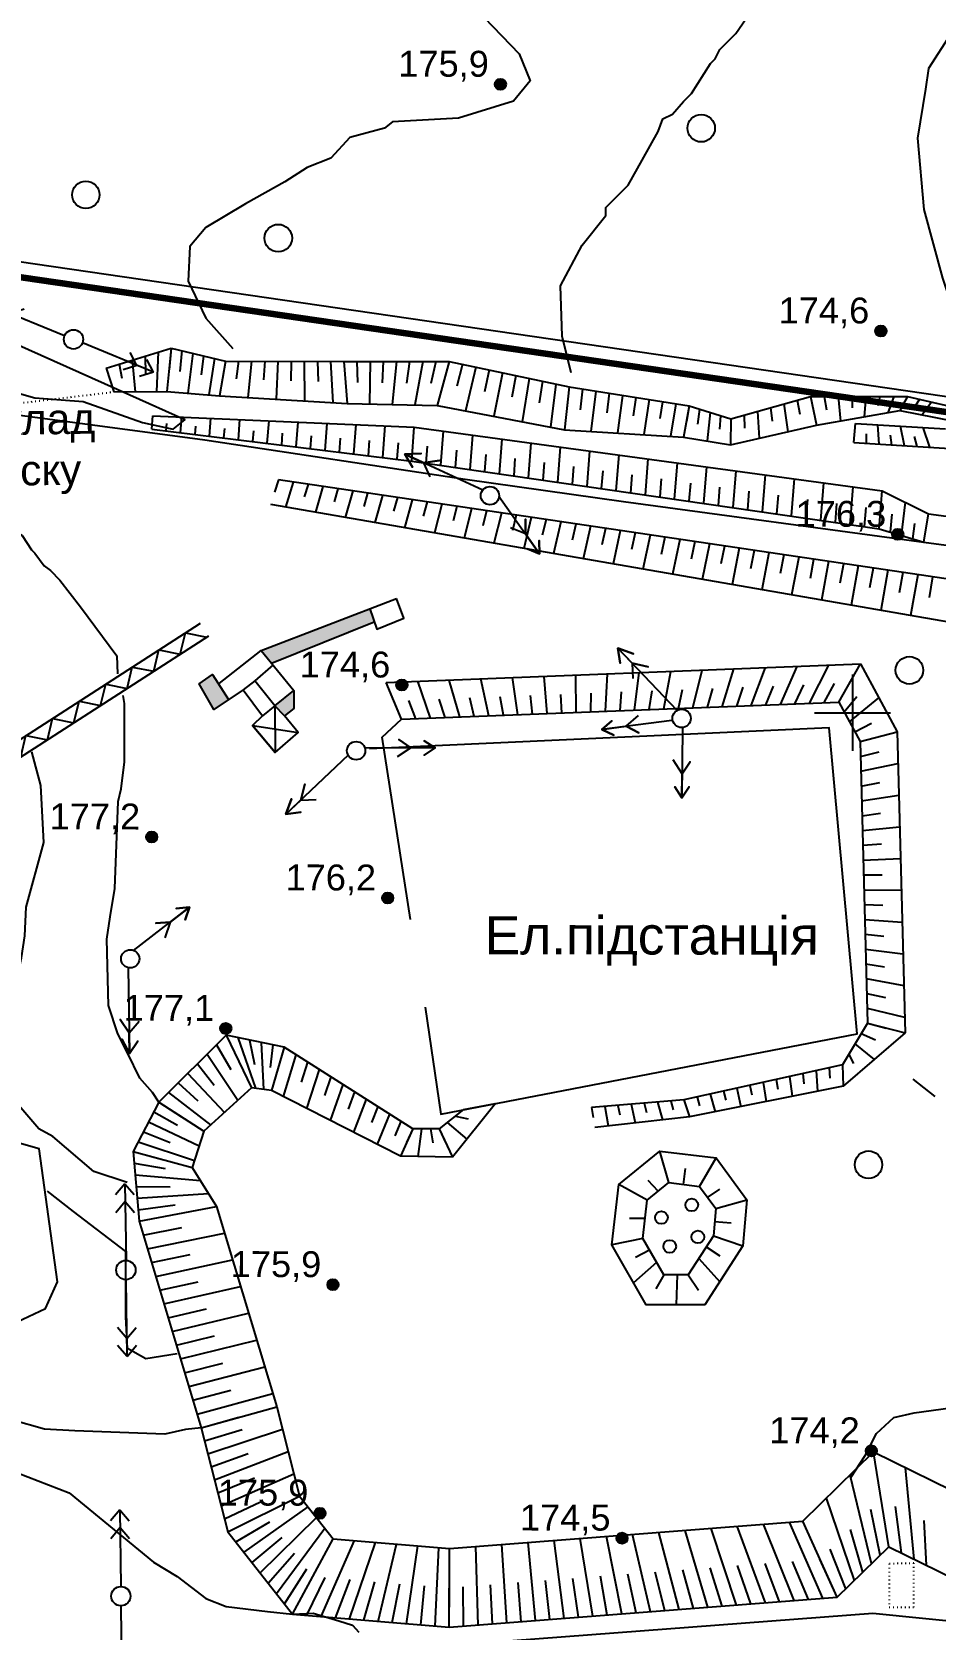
# Model space of a CAD drawing. Header units: millimetres. Extents: x 6127 to 9314, y 4730 to 7085.
# Drawn here: x 7892.3 to 8010.8, y 6079.8 to 6289.3 of the extents above; entities that cross this region are included whole.
import ezdxf

# ---------------------------------------------------------------- set-up
doc = ezdxf.new("R2010")
doc.units = ezdxf.units.MM
doc.header["$LTSCALE"] = 0.7
doc.linetypes.add('ACAD_ISO07W100', pattern=[3, 0, -3])
for name, color, linetype in [('відм', 14, 'Continuous'), ('горизонталі', 22, 'Continuous'), ('горный отвод', 7, 'Continuous'), ('дерево', 7, 'Continuous'), ('Откос', 7, 'Continuous'), ('чорн', 255, 'Continuous')]:
    doc.layers.add(name, color=color, linetype=linetype)
doc.styles.get("Standard").update_dxf_attribs({"font": 'arial.ttf'})

# ---------------------------------------------------------------- blocks, each defined once
blk = doc.blocks.new('1')
at = {"layer": 'чорн', "color": 7, "ltscale": 0.2, "transparency": 33554687}
for p, q in [((5601.51, 1990.78), (5598.6, 1986.67)), ((5594.99, 1981.51), (5597.87, 1985.63))]:
    blk.add_line(p, q, dxfattribs=at)
for points in [[(5601.51, 1990.78), (5600.59, 1990.54)], [(5601.51, 1990.78), (5601.59, 1989.83)], [(5600.83, 1989.82), (5599.91, 1989.58)], [(5600.83, 1989.82), (5600.92, 1988.87)], [(5595.66, 1982.47), (5595.57, 1983.42)], [(5594.99, 1981.51), (5594.9, 1982.46)], [(5595.66, 1982.47), (5596.58, 1982.71)], [(5594.99, 1981.51), (5595.9, 1981.75)]]:
    blk.add_lwpolyline(points, dxfattribs=at)
blk.add_circle((5598.25, 1986.14), 0.633, dxfattribs=at)

msp = doc.modelspace()

# ---------------------------------------------------------------- hatches: boundary and pattern name
at = {"layer": 'відм', "ltscale": 0.2, "true_color": 0x000000}
h = msp.add_hatch(color=18, dxfattribs=at)
h.dxf.hatch_style = 1
h.paths.add_polyline_path([(7954.52, 6282.43, 1), (7953.06, 6282.43, 1)])
h = msp.add_hatch(color=18, dxfattribs=at)
h.dxf.hatch_style = 1
h.paths.add_polyline_path([(8004.44, 6250.06, 1), (8002.97, 6250.06, 1)])
h = msp.add_hatch(color=18, dxfattribs=at)
h.dxf.hatch_style = 1
h.paths.add_polyline_path([(8006.66, 6223.39, 1), (8005.2, 6223.39, 1)])
h = msp.add_hatch(color=18, dxfattribs=at)
h.dxf.hatch_style = 1
h.paths.add_polyline_path([(7941.59, 6203.61, 1), (7940.12, 6203.62, 1)])
h = msp.add_hatch(color=18, dxfattribs=at)
h.dxf.hatch_style = 1
h.paths.add_polyline_path([(7908.76, 6183.68, 1), (7907.3, 6183.68, 1)])
h = msp.add_hatch(color=18, dxfattribs=at)
h.dxf.hatch_style = 1
h.paths.add_polyline_path([(7939.73, 6175.68, 1), (7938.27, 6175.68, 1)])
h = msp.add_hatch(color=18, dxfattribs=at)
h.dxf.hatch_style = 1
h.paths.add_polyline_path([(7918.49, 6158.56, 1), (7917.02, 6158.56, 1)])
h = msp.add_hatch(color=18, dxfattribs=at)
h.dxf.hatch_style = 1
h.paths.add_polyline_path([(7932.54, 6124.95, 1), (7931.08, 6124.95, 1)])
h = msp.add_hatch(color=18, dxfattribs=at)
h.dxf.hatch_style = 1
h.paths.add_polyline_path([(8003.19, 6103.14, 1), (8001.73, 6103.15, 1)])
h = msp.add_hatch(color=18, dxfattribs=at)
h.dxf.hatch_style = 1
h.paths.add_polyline_path([(7930.84, 6094.96, 1), (7929.37, 6094.96, 1)])
h = msp.add_hatch(color=18, dxfattribs=at)
h.dxf.hatch_style = 1
h.paths.add_polyline_path([(7970.48, 6091.69, 1), (7969.02, 6091.69, 1)])
at = {"layer": 'чорн', "ltscale": 0.15, "true_color": 0x000000}
h = msp.add_hatch(color=18, dxfattribs=at)
h.dxf.hatch_style = 1
h.paths.add_polyline_path([(7916, 6205.02), (7914.25, 6203.77), (7916.19, 6200.41), (7918.12, 6201.72)])
h.paths.add_polyline_path([(7937.24, 6211.92), (7936.63, 6213.62), (7922.41, 6208.15), (7923.74, 6206.51)])
h.paths.add_polyline_path([(7926.69, 6202.9), (7924.18, 6200.89), (7925.47, 6199.57), (7926.69, 6200.56)])

# ---------------------------------------------------------------- linework, layer by layer
at = {"layer": 'відм', "color": 18, "ltscale": 0.2, "true_color": 0x000000}
for centre in [(7953.79, 6282.43), (8003.71, 6250.06), (8005.93, 6223.39), (7940.86, 6203.62), (7908.03, 6183.68), (7939, 6175.68), (7917.75, 6158.56), (7931.81, 6124.95), (8002.46, 6103.15), (7930.11, 6094.96), (7969.75, 6091.69)]:
    msp.add_circle(centre, 0.733, dxfattribs=at)
at = {"layer": 'горизонталі', "color": 18, "true_color": 0x000000}
for points in [[(7951.67, 6291.2), (7956.23, 6286.42), (7957.68, 6282.89), (7955.52, 6280.2), (7948.27, 6277.99), (7939.62, 6277.52), (7938.59, 6276.69), (7934.02, 6275.45), (7931.53, 6272.76), (7928.41, 6271.52), (7925.51, 6269.65), (7920.32, 6266.75), (7915.12, 6263.65), (7913.05, 6261.16), (7912.83, 6256.59), (7915.13, 6251.74), (7918.68, 6247.79)], [(7963.06, 6244.58), (7961.9, 6249.4), (7961.69, 6255.99), (7964.5, 6261.31), (7967.62, 6265.24), (7967.62, 6266.28), (7970.53, 6269.18), (7972.4, 6272.5), (7974.48, 6276.23), (7975.1, 6277.89), (7976.35, 6278.51), (7977.8, 6280.17), (7978.84, 6281.21), (7981.34, 6285.15), (7981.96, 6285.77), (7982.58, 6287.01), (7984.66, 6289.09), (7986.53, 6291.78)], [(8015.58, 6290.71), (8013.71, 6289.05), (8012.88, 6289.05), (8009.97, 6284.49), (8009.55, 6281.79), (8008.51, 6275.36), (8009.33, 6266.03), (8011.8, 6257), (8017.16, 6241)], [(7880.81, 6244.66), (7892.71, 6241.29), (7899.04, 6240.81), (7906.81, 6238.08), (7910.85, 6237.18), (7912.36, 6238.43), (7905.16, 6241.66), (7890.21, 6248.32)], [(7889.97, 6223.84), (7891.01, 6223.22), (7892.25, 6221.35), (7892.67, 6220.93), (7893.91, 6219.27), (7894.74, 6218.65), (7895.98, 6217.4), (7898.67, 6213.87), (7903.44, 6207.43), (7903.55, 6205.07)], [(7908.97, 6148.91), (7908.14, 6150.16), (7906.49, 6152.03), (7904.83, 6155.35), (7903.59, 6157.84), (7902.35, 6161.58), (7902.15, 6170.29), (7902.57, 6173.2), (7903.2, 6176.93), (7903.62, 6188.34), (7904.04, 6190), (7904.46, 6193.53), (7904.47, 6201.21), (7904.3, 6202.24)], [(7904.81, 6138.34), (7900.45, 6139.8), (7895.07, 6144.37), (7893.2, 6145.41), (7889.26, 6149.98), (7888.44, 6153.09), (7888.44, 6157.24), (7889.07, 6159.11), (7890.94, 6167.82), (7891.36, 6170.72), (7891.57, 6174.46), (7893.87, 6182.96), (7893.46, 6190.43), (7892.29, 6194.87)], [(7914.52, 6106.17), (7912.45, 6105.96), (7909.75, 6105.34), (7897.93, 6105.77), (7893.98, 6105.98), (7889.63, 6107.23), (7884.24, 6110.35), (7880.92, 6111.6), (7878.22, 6112.64), (7876.15, 6112.85), (7874.07, 6114.1), (7868.46, 6114.88), (7861.31, 6118.61), (7859.77, 6121.17), (7858.11, 6124.28), (7856.45, 6127.19), (7855.42, 6131.34), (7854.81, 6141.09), (7853.99, 6147.11), (7851.92, 6154.38), (7849.03, 6165.79), (7848.62, 6170.56)], [(8010.85, 6149.62), (8007.95, 6151.91)], [(7911.36, 6115.86), (7907.27, 6115.23), (7904.85, 6116.58), (7904.64, 6120.75), (7904.64, 6121.94), (7904.65, 6129.29), (7897.77, 6134.57), (7894.35, 6137.2)], [(7999.79, 6099.63), (8001.66, 6102.54), (8003.12, 6105.44), (8005.4, 6107.51), (8008.1, 6108.13), (8015.37, 6109.16)], [(7886.3, 6101.84), (7897.21, 6097.63), (7908.28, 6088.54), (7911.39, 6086.67), (7915.12, 6083.76), (7917.82, 6082.72), (7923.21, 6082.09), (7926.52, 6081.72), (7929.23, 6081.87), (7932.59, 6080.86), (7934.39, 6080.27), (7935.22, 6079.37)]]:
    msp.add_lwpolyline(points, dxfattribs=at)
at = {"layer": 'горный отвод', "color": 18, "ltscale": 0.2, "true_color": 0x000000}
for points in [[(6833.81, 6399.02), (7050.49, 6541.99), (7159.64, 6603.79), (7192.72, 6605.52), (7214.71, 6594.41), (7446.38, 6394.62), (7812.87, 6318.98), (7813.33, 6270.44), (8212.54, 6212.33), (8210.56, 6196.61), (8228.28, 6077.75), (8075.07, 6062.83), (7942.18, 6050.2), (7867.23, 6042.06), (7881.29, 5852.33), (7884.37, 5811.65), (7998.72, 5796.99), (8009.93, 5714.66)], [(6920.99, 5597.24), (6918.57, 5727.75), (6921.2, 5779.95), (6861.62, 5921.06), (6818.67, 5957.18), (6574.79, 6074.63), (6708.61, 6295.21), (6826.26, 6401.67), (6833.8, 6396.61), (7051.54, 6540.28), (7160.22, 6601.81), (7192.29, 6603.48), (7213.58, 6592.73), (7445.46, 6392.76), (7810.88, 6317.34), (7811.33, 6268.71), (8210.3, 6210.63), (8208.53, 6196.59), (8208.57, 6196.32)], [(6920.99, 5597.24), (6918.58, 5727.75), (6921.21, 5779.95), (6861.62, 5921.06), (6818.67, 5957.19), (6574.8, 6074.63), (6708.61, 6295.21), (6826.26, 6401.67), (6833.8, 6396.61), (7051.54, 6540.27), (7160.22, 6601.81), (7192.29, 6603.48), (7213.58, 6592.73), (7445.46, 6392.75), (7810.88, 6317.34), (7811.33, 6268.7), (8210.3, 6210.62), (8208.53, 6196.59), (8208.57, 6196.32)], [(6920.99, 5597.24), (6918.58, 5727.75), (6921.21, 5779.95), (6861.62, 5921.06), (6818.67, 5957.19), (6574.8, 6074.63), (6708.61, 6295.21), (6826.26, 6401.67), (6833.8, 6396.61), (7051.54, 6540.27), (7160.22, 6601.81), (7192.29, 6603.48), (7213.58, 6592.73), (7445.46, 6392.75), (7810.88, 6317.34), (7811.33, 6268.7), (8210.3, 6210.62), (8208.53, 6196.59), (8208.57, 6196.32)], [(6920.99, 5597.24), (6918.58, 5727.75), (6921.21, 5779.95), (6861.62, 5921.06), (6818.67, 5957.19), (6574.8, 6074.63), (6708.62, 6295.21), (6826.26, 6401.67), (6833.8, 6396.61), (7051.54, 6540.27), (7160.22, 6601.81), (7192.29, 6603.48), (7213.58, 6592.73), (7445.46, 6392.75), (7810.87, 6317.34), (7811.33, 6268.7), (8210.29, 6210.62), (8208.53, 6196.59), (8208.57, 6196.32)]]:
    msp.add_lwpolyline(points, dxfattribs=at)
at = {"layer": 'горный отвод', "color": 18, "lineweight": 200, "ltscale": 0.2, "true_color": 0x000000}
msp.add_lwpolyline([(6920.99, 5597.24), (6918.57, 5727.75), (6921.2, 5779.95), (6861.62, 5921.06), (6818.67, 5957.18), (6574.79, 6074.63), (6708.61, 6295.21), (6826.26, 6401.68), (6833.8, 6396.61), (7051.54, 6540.28), (7160.22, 6601.81), (7192.29, 6603.48), (7213.58, 6592.73), (7445.46, 6392.76), (7810.88, 6317.34), (7811.34, 6268.71), (8210.3, 6210.63), (8208.53, 6196.59), (8208.57, 6196.32)], dxfattribs=at)
at = {"layer": 'дерево', "color": 18, "ltscale": 0.2, "true_color": 0x000000}
for centre in [(7980.14, 6276.67), (7899.38, 6267.94), (7924.64, 6262.26), (8007.45, 6205.55), (8002.08, 6140.69)]:
    msp.add_circle(centre, 1.8, dxfattribs=at)
at = {"layer": 'Откос', "color": 18, "ltscale": 0.2, "true_color": 0x000000}
for p, q in [((7907.17, 6246.77), (7907.2, 6244.44)), ((7908.87, 6247.3), (7908.64, 6242.13)), ((7910.57, 6247.83), (7910.03, 6242.14)), ((7910.57, 6247.83), (7910.3, 6244.99)), ((7911.99, 6247.49), (7911.7, 6244.76)), ((7913.42, 6247.14), (7912.79, 6241.92)), ((7914.84, 6246.79), (7914.5, 6244.3)), ((7916.27, 6246.45), (7915.54, 6241.69)), ((7902.07, 6245.18), (7903.04, 6242.08)), ((7903.77, 6245.71), (7904.1, 6243.9)), ((7905.47, 6246.24), (7905.84, 6242.1)), ((7917.69, 6246.1), (7916.92, 6241.58)), ((7917.69, 6246.1), (7917.3, 6243.84)), ((7919.42, 6246.1), (7919.1, 6243.78)), ((7921.14, 6246.1), (7920.64, 6241.36)), ((7922.87, 6246.09), (7922.69, 6243.67)), ((7924.6, 6246.09), (7924.36, 6241.13)), ((7926.33, 6246.09), (7926.27, 6243.55)), ((7928.05, 6246.09), (7928.08, 6240.91)), ((7929.78, 6246.09), (7929.86, 6243.44)), ((7931.51, 6246.08), (7931.8, 6240.68)), ((7933.24, 6246.08), (7933.45, 6243.33)), ((7933.24, 6246.08), (7933.66, 6240.57)), ((7934.96, 6246.08), (7935.05, 6243.31)), ((7936.69, 6246.08), (7936.62, 6240.5)), ((7938.41, 6246.08), (7938.26, 6243.27)), ((7940.14, 6246.07), (7939.58, 6240.44)), ((7941.86, 6246.07), (7941.46, 6243.24)), ((7943.59, 6246.07), (7942.54, 6240.37)), ((7945.31, 6246.07), (7944.67, 6243.2)), ((7947.04, 6246.07), (7945.5, 6240.31)), ((7947.04, 6246.07), (7945.5, 6240.31)), ((7948.79, 6245.7), (7948.07, 6242.82)), ((7950.54, 6245.33), (7949.21, 6239.6)), ((7952.29, 6244.96), (7951.68, 6242.1)), ((7954.04, 6244.59), (7952.92, 6238.89)), ((7955.79, 6244.22), (7955.28, 6241.37)), ((7957.54, 6243.85), (7956.63, 6238.17)), ((7959.29, 6243.48), (7958.89, 6240.65)), ((7961.04, 6243.11), (7960.34, 6237.46)), ((7962.79, 6242.74), (7962.2, 6237.11)), ((7962.79, 6242.74), (7962.5, 6239.92)), ((7964.55, 6242.46), (7964.24, 6239.73)), ((7966.3, 6242.18), (7965.67, 6236.9)), ((7968.05, 6241.9), (7967.73, 6239.35)), ((7969.8, 6241.62), (7969.14, 6236.69)), ((7971.55, 6241.34), (7971.22, 6238.96)), ((7973.31, 6241.06), (7972.61, 6236.48)), ((7975.06, 6240.78), (7974.7, 6238.58)), ((7976.81, 6240.51), (7976.09, 6236.27)), ((7978.56, 6240.23), (7977.82, 6236.16)), ((7978.56, 6240.23), (7978.19, 6238.19)), ((7989.24, 6240.01), (7989.44, 6238.22)), ((7990.98, 6240.5), (7991.52, 6236.86)), ((7992.72, 6240.99), (7993.06, 6239.14)), ((7994.46, 6241.48), (7995.28, 6237.72)), ((7994.46, 6241.48), (7995.28, 6237.72)), ((7996.28, 6241.48), (7996.56, 6239.73)), ((7998.1, 6241.48), (7998.4, 6238.26)), ((7999.93, 6241.47), (7999.94, 6240)), ((8001.75, 6241.47), (8001.51, 6238.81)), ((8003.57, 6241.47), (8003.32, 6240.27)), ((8005.4, 6241.47), (8004.62, 6239.35)), ((8007.22, 6241.47), (8006.18, 6239.62)), ((8007.22, 6241.47), (8006.7, 6240.54)), ((8008.78, 6241.11), (8008.21, 6240.22)), ((8010.34, 6240.75), (8009.11, 6239.05)), ((7908.03, 6237.2), (7908.18, 6238.95)), ((7909.93, 6236.96), (7910, 6237.92)), ((7911.82, 6236.73), (7911.99, 6238.79)), ((7915.61, 6236.27), (7915.8, 6238.62)), ((7919.4, 6235.8), (7919.61, 6238.45)), ((7923.19, 6235.34), (7923.42, 6238.28)), ((7926.98, 6234.87), (7927.23, 6238.11)), ((7930.77, 6234.4), (7931.04, 6237.94)), ((7979.93, 6239.8), (7979.65, 6237.86)), ((7981.3, 6239.38), (7980.9, 6235.65)), ((7982.66, 6238.96), (7982.55, 6237.18)), ((7984.03, 6238.54), (7983.98, 6235.14)), ((7984.03, 6238.54), (7983.98, 6235.14)), ((7985.77, 6239.03), (7985.82, 6237.3)), ((7987.5, 6239.52), (7987.75, 6236)), ((8000.15, 6235.42), (8000.36, 6237.92)), ((7913.72, 6236.5), (7913.8, 6237.6)), ((7917.51, 6236.03), (7917.61, 6237.28)), ((7921.3, 6235.57), (7921.41, 6236.97)), ((7925.09, 6235.1), (7925.21, 6236.65)), ((7928.88, 6234.64), (7929.01, 6236.33)), ((7932.67, 6234.17), (7932.81, 6236.02)), ((7934.57, 6233.94), (7934.86, 6237.78)), ((7938.36, 6233.47), (7938.67, 6237.61)), ((7942.15, 6233.01), (7942.48, 6237.44)), ((7942.15, 6233.01), (7942.48, 6237.44)), ((7945.98, 6232.45), (7946.32, 6236.92)), ((7949.82, 6231.9), (7950.16, 6236.4)), ((7953.65, 6231.34), (7954, 6235.88)), ((8001.81, 6235.32), (8001.83, 6236.57)), ((8003.48, 6235.22), (8003.32, 6237.75)), ((8005.15, 6235.11), (8004.97, 6236.39)), ((8006.81, 6235.01), (8006.28, 6237.58)), ((8008.48, 6234.91), (8008.12, 6236.21)), ((8010.14, 6234.81), (8009.25, 6237.41)), ((7936.46, 6233.71), (7936.61, 6235.7)), ((7940.25, 6233.24), (7940.41, 6235.38)), ((7944.06, 6232.73), (7944.23, 6234.95)), ((7947.9, 6232.18), (7948.07, 6234.42)), ((7951.73, 6231.62), (7951.9, 6233.88)), ((7957.48, 6230.79), (7957.83, 6235.36)), ((7961.32, 6230.24), (7961.67, 6234.84)), ((7965.15, 6229.68), (7965.51, 6234.32)), ((7968.99, 6229.13), (7969.35, 6233.8)), ((7955.57, 6231.07), (7955.74, 6233.34)), ((7959.4, 6230.51), (7959.58, 6232.81)), ((7963.23, 6229.96), (7963.41, 6232.27)), ((7967.07, 6229.4), (7967.25, 6231.73)), ((7972.82, 6228.57), (7973.19, 6233.28)), ((7976.65, 6228.02), (7977.03, 6232.76)), ((7980.49, 6227.46), (7980.87, 6232.24)), ((7984.32, 6226.91), (7984.71, 6231.72)), ((7924.65, 6230.53), (7924.15, 6228.92)), ((7926.6, 6230.24), (7925.6, 6226.97)), ((7928.55, 6229.95), (7928.05, 6228.29)), ((7930.5, 6229.66), (7929.51, 6226.29)), ((7970.9, 6228.85), (7971.09, 6231.19)), ((7974.74, 6228.29), (7974.92, 6230.66)), ((7978.57, 6227.74), (7978.76, 6230.12)), ((7982.4, 6227.18), (7982.6, 6229.58)), ((7988.16, 6226.35), (7988.55, 6231.2)), ((7991.99, 6225.8), (7992.38, 6230.68)), ((7995.82, 6225.24), (7996.22, 6230.16)), ((7999.66, 6224.69), (8000.06, 6229.64)), ((7932.46, 6229.37), (7931.96, 6227.66)), ((7934.41, 6229.08), (7933.41, 6225.62)), ((7936.36, 6228.79), (7935.86, 6227.04)), ((7938.31, 6228.5), (7937.32, 6224.94)), ((7940.26, 6228.21), (7939.77, 6226.41)), ((7942.21, 6227.92), (7941.22, 6224.26)), ((7944.16, 6227.64), (7943.67, 6225.78)), ((7986.24, 6226.63), (7986.43, 6229.04)), ((7990.07, 6226.08), (7990.27, 6228.51)), ((7993.91, 6225.52), (7994.11, 6227.97)), ((7997.74, 6224.97), (7997.94, 6227.43)), ((8003.49, 6224.13), (8003.9, 6229.12)), ((8003.49, 6224.13), (8003.9, 6229.12)), ((8006.42, 6223.26), (8006.94, 6227.6)), ((7946.11, 6227.35), (7945.13, 6223.58)), ((7948.06, 6227.06), (7947.57, 6225.15)), ((7950.01, 6226.77), (7949.04, 6222.91)), ((7951.96, 6226.48), (7951.48, 6224.52)), ((7953.92, 6226.19), (7952.94, 6222.23)), ((7955.87, 6225.9), (7955.38, 6223.89)), ((7957.82, 6225.61), (7956.85, 6221.55)), ((7959.77, 6225.32), (7959.28, 6223.27)), ((8001.57, 6224.41), (8001.78, 6226.9)), ((8004.96, 6223.7), (8005.19, 6226.03)), ((8009.36, 6222.38), (8009.98, 6226.09)), ((8009.36, 6222.38), (8009.98, 6226.09)), ((7961.72, 6225.03), (7960.75, 6220.87)), ((7963.67, 6224.74), (7963.19, 6222.64)), ((7965.62, 6224.45), (7964.66, 6220.19)), ((7967.57, 6224.16), (7967.09, 6222.01)), ((7969.52, 6223.87), (7968.56, 6219.52)), ((7971.47, 6223.59), (7971, 6221.38)), ((7973.42, 6223.3), (7972.47, 6218.84)), ((8007.89, 6222.82), (8008.18, 6224.83)), ((7975.38, 6223.01), (7974.9, 6220.75)), ((7977.33, 6222.72), (7976.38, 6218.16)), ((7979.28, 6222.43), (7978.8, 6220.12)), ((7981.23, 6222.14), (7980.28, 6217.48)), ((7983.18, 6221.85), (7982.71, 6219.5)), ((7985.13, 6221.56), (7984.19, 6216.8)), ((7987.08, 6221.27), (7986.61, 6218.87)), ((7989.03, 6220.98), (7988.09, 6216.13)), ((7990.98, 6220.69), (7990.51, 6218.24)), ((7992.93, 6220.4), (7992, 6215.45)), ((7994.88, 6220.11), (7994.42, 6217.61)), ((7996.84, 6219.82), (7995.9, 6214.77)), ((7998.79, 6219.54), (7998.32, 6216.98)), ((8000.74, 6219.25), (7999.81, 6214.09)), ((8002.69, 6218.96), (8002.23, 6216.36)), ((8004.64, 6218.67), (8003.72, 6213.41)), ((8006.59, 6218.38), (8006.13, 6215.73)), ((8008.54, 6218.09), (8007.62, 6212.74)), ((8010.49, 6217.8), (8010.03, 6215.1))]:
    msp.add_line(p, q, dxfattribs=at)
at = {"layer": 'Откос', "color": 18, "ltscale": 0.15, "true_color": 0x000000}
for p, q in [((7952.27, 6199.58), (7951.23, 6204.43)), ((7956.09, 6199.73), (7955.38, 6204.59)), ((7959.92, 6199.88), (7959.53, 6204.76)), ((7963.74, 6200.03), (7963.68, 6204.92)), ((7967.57, 6200.18), (7967.83, 6205.08)), ((7971.4, 6200.33), (7971.98, 6205.25)), ((7975.22, 6200.48), (7976.13, 6205.41)), ((7979.05, 6200.63), (7980.28, 6205.57)), ((7982.87, 6200.78), (7984.43, 6205.74)), ((7986.7, 6200.93), (7988.58, 6205.9)), ((7990.53, 6201.08), (7992.73, 6206.06)), ((7994.35, 6201.23), (7996.88, 6206.22)), ((7998.18, 6201.38), (8001.03, 6206.39)), ((7998.18, 6201.38), (8001.03, 6206.39)), ((7940.79, 6199.13), (7938.79, 6203.94)), ((7944.61, 6199.28), (7942.93, 6204.11)), ((7948.44, 6199.43), (7947.08, 6204.27)), ((7961.83, 6199.95), (7961.72, 6202.4)), ((7965.66, 6200.1), (7965.71, 6202.55)), ((7969.48, 6200.25), (7969.69, 6202.71)), ((7973.31, 6200.41), (7973.68, 6202.87)), ((7977.14, 6200.56), (7977.67, 6203.02)), ((7980.96, 6200.71), (7981.66, 6203.18)), ((7984.79, 6200.86), (7985.64, 6203.34)), ((7988.61, 6201.01), (7989.63, 6203.49)), ((7992.44, 6201.16), (7993.62, 6203.65)), ((7996.26, 6201.31), (7997.61, 6203.81)), ((7942.7, 6199.2), (7941.78, 6201.61)), ((7946.53, 6199.35), (7945.77, 6201.77)), ((7950.35, 6199.5), (7949.76, 6201.93)), ((7954.18, 6199.65), (7953.74, 6202.08)), ((7958.01, 6199.8), (7957.73, 6202.24)), ((7998.88, 6200.09), (8000.56, 6202.13)), ((7999.58, 6198.79), (8003.43, 6201.95)), ((8000.28, 6197.5), (8002.46, 6198.61)), ((8000.99, 6196.2), (8005.84, 6197.5)), ((8000.99, 6196.2), (8005.84, 6197.5)), ((8001.04, 6194.26), (8003.47, 6194.84)), ((8001.09, 6192.31), (8005.95, 6193.34)), ((8001.14, 6190.37), (8003.57, 6190.82)), ((8001.19, 6188.43), (8006.06, 6189.18)), ((8001.24, 6186.48), (8003.68, 6186.79)), ((8001.29, 6184.54), (8006.17, 6185.02)), ((8001.34, 6182.59), (8003.78, 6182.77)), ((8001.39, 6180.65), (8006.28, 6180.86)), ((8001.44, 6178.71), (8003.89, 6178.74)), ((8001.49, 6176.76), (8006.39, 6176.7)), ((8001.54, 6174.82), (8003.99, 6174.72)), ((8001.6, 6172.87), (8006.5, 6172.53)), ((8001.65, 6170.93), (8004.1, 6170.69)), ((8001.7, 6168.98), (8006.6, 6168.37)), ((8001.75, 6167.04), (8004.2, 6166.67)), ((8001.8, 6165.1), (8006.71, 6164.21)), ((8001.85, 6163.15), (8004.31, 6162.64)), ((8001.9, 6161.21), (8006.82, 6160.05)), ((8001.95, 6159.26), (8004.41, 6158.62)), ((8001.95, 6159.26), (8006.88, 6157.97)), ((7916.55, 6156.42), (7918.4, 6153.2)), ((7917.81, 6157.67), (7919.48, 6154.23)), ((7917.81, 6157.67), (7921.14, 6150.79)), ((7919.34, 6157.36), (7921.66, 6150.72)), ((7920.86, 6157.04), (7921.52, 6153.84)), ((7922.38, 6156.73), (7922.69, 6150.57)), ((7923.91, 6156.41), (7923.56, 6153.46)), ((8000.31, 6156.53), (8002.82, 6154.49)), ((8001.13, 6157.9), (8002.99, 6157.06)), ((7915.29, 6155.17), (7919.35, 6149.16)), ((7925.43, 6156.1), (7923.73, 6150.43)), ((7925.43, 6156.1), (7924.58, 6153.26)), ((7926.96, 6155.12), (7925.27, 6149.64)), ((7928.49, 6154.15), (7927.65, 6151.5)), ((7999.49, 6155.16), (8000.14, 6153.95)), ((7912.76, 6152.67), (7917.56, 6147.52)), ((7914.02, 6153.92), (7916.24, 6151.13)), ((7930.02, 6153.18), (7928.35, 6148.07)), ((7931.55, 6152.2), (7930.72, 6149.75)), ((7991.73, 6152.25), (7992.05, 6149.66)), ((7993.46, 6152.64), (7993.6, 6151.32)), ((7995.2, 6153.02), (7995.41, 6150.33)), ((7996.93, 6153.41), (7997.01, 6152.04)), ((7998.67, 6153.79), (7998.77, 6151.01)), ((7998.67, 6153.79), (7998.77, 6151.01)), ((7910.24, 6150.17), (7915.77, 6145.89)), ((7911.5, 6151.42), (7914.08, 6149.06)), ((7933.09, 6151.23), (7931.43, 6146.51)), ((7934.62, 6150.26), (7933.8, 6147.99)), ((7981.32, 6149.95), (7981.96, 6147.63)), ((7983.06, 6150.33), (7983.35, 6149.15)), ((7984.79, 6150.72), (7985.32, 6148.3)), ((7986.53, 6151.1), (7986.76, 6149.87)), ((7988.26, 6151.49), (7988.68, 6148.98)), ((7989.99, 6151.87), (7990.18, 6150.59)), ((7908.97, 6148.91), (7911.92, 6146.99)), ((7908.97, 6148.91), (7914.87, 6145.07)), ((7936.15, 6149.28), (7934.52, 6144.94)), ((7937.68, 6148.31), (7936.87, 6146.23)), ((7948.94, 6147.91), (7953.13, 6148.72)), ((7965.76, 6148.18), (7965.96, 6146.88)), ((7967.49, 6148.32), (7967.94, 6145.78)), ((7969.21, 6148.47), (7969.46, 6147.22)), ((7970.94, 6148.61), (7971.49, 6146.17)), ((7972.67, 6148.75), (7972.97, 6147.56)), ((7974.4, 6148.9), (7975.04, 6146.56)), ((7976.13, 6149.04), (7976.47, 6147.9)), ((7977.86, 6149.18), (7978.59, 6146.95)), ((7977.86, 6149.18), (7978.59, 6146.95)), ((7979.59, 6149.57), (7979.93, 6148.43)), ((7907.61, 6146.31), (7914.26, 6143.17)), ((7908.29, 6147.61), (7911.43, 6145.87)), ((7939.21, 6147.34), (7937.6, 6143.37)), ((7940.74, 6146.36), (7939.94, 6144.47)), ((7946.82, 6146.23), (7949.39, 6144.02)), ((7947.88, 6147.07), (7949.57, 6146.72)), ((7906.26, 6143.7), (7913.65, 6141.26)), ((7906.94, 6145.01), (7910.45, 6143.61)), ((7942.28, 6145.39), (7940.68, 6141.8)), ((7942.28, 6145.39), (7941.48, 6143.59)), ((7943.44, 6145.39), (7942.96, 6141.76)), ((7944.6, 6145.39), (7944.92, 6143.55)), ((7945.76, 6145.38), (7947.52, 6141.67)), ((7945.76, 6145.38), (7946.64, 6143.53)), ((7905.58, 6142.4), (7909.46, 6141.36)), ((7905.58, 6142.4), (7913.34, 6140.31)), ((7905.71, 6140.88), (7909.79, 6140.17)), ((7905.84, 6139.35), (7914.41, 6138.61)), ((7905.98, 6137.83), (7910.46, 6137.79)), ((7906.11, 6136.31), (7915.47, 6136.91)), ((7906.24, 6134.78), (7911.12, 6135.42)), ((7906.38, 6133.26), (7916.53, 6135.21)), ((7906.38, 6133.26), (7916.53, 6135.21)), ((7906.92, 6131.45), (7911.99, 6132.46)), ((7907.46, 6129.65), (7917.59, 6131.7)), ((7908.01, 6127.84), (7913.06, 6128.9)), ((7908.55, 6126.03), (7918.64, 6128.2)), ((7909.09, 6124.23), (7914.13, 6125.34)), ((7909.64, 6122.42), (7919.69, 6124.7)), ((7910.18, 6120.62), (7915.2, 6121.78)), ((7910.72, 6118.81), (7920.75, 6121.19)), ((7911.27, 6117), (7916.27, 6118.22)), ((7911.81, 6115.2), (7921.8, 6117.69)), ((7912.35, 6113.39), (7917.34, 6114.66)), ((7912.89, 6111.59), (7922.86, 6114.18)), ((7913.44, 6109.78), (7918.41, 6111.1)), ((7913.98, 6107.97), (7923.91, 6110.68)), ((7914.52, 6106.17), (7924.44, 6108.93)), ((7914.52, 6106.17), (7919.48, 6107.55)), ((7914.96, 6104.46), (7919.89, 6105.96)), ((7915.4, 6102.76), (7925.19, 6105.99)), ((7915.83, 6101.06), (7920.7, 6102.79)), ((7916.27, 6099.35), (7925.94, 6103.06)), ((8004.75, 6090.56), (8002.75, 6103)), ((8004.75, 6090.56), (8002.75, 6103)), ((7916.71, 6097.65), (7921.51, 6099.62)), ((7917.14, 6095.95), (7926.69, 6100.13)), ((8002.49, 6088.36), (7999.66, 6099.97)), ((8008.06, 6088.94), (8006.96, 6100.94)), ((7917.58, 6094.24), (7922.32, 6096.45)), ((7918.01, 6092.54), (7927.44, 6097.19)), ((7918.01, 6092.54), (7927.44, 6097.19)), ((7920.14, 6089.84), (7928.54, 6095.8)), ((8000.23, 6086.15), (7996.56, 6096.94)), ((8003.62, 6089.46), (8002.41, 6095.47)), ((8006.41, 6089.75), (8005.63, 6095.86)), ((7919.08, 6091.19), (7923.53, 6093.84)), ((7922.27, 6087.13), (7929.64, 6094.4)), ((7992.32, 6083.51), (7988.31, 6093.51)), ((7996.09, 6083.8), (7991.74, 6093.78)), ((7997.98, 6083.94), (7993.46, 6093.91)), ((8009.72, 6088.13), (8009.39, 6094.02)), ((7921.2, 6088.48), (7925.15, 6091.79)), ((7924.39, 6084.43), (7930.74, 6093)), ((7926.52, 6081.72), (7931.84, 6091.6)), ((7926.52, 6081.72), (7931.84, 6091.6)), ((7930.26, 6081.41), (7934.62, 6091.37)), ((7962.16, 6081.17), (7960.84, 6091.38)), ((7965.93, 6081.46), (7964.27, 6091.65)), ((7969.7, 6081.75), (7967.71, 6091.91)), ((7973.47, 6082.04), (7971.14, 6092.18)), ((7977.24, 6082.34), (7974.57, 6092.45)), ((7981.01, 6082.63), (7978.01, 6092.71)), ((7984.78, 6082.92), (7981.44, 6092.98)), ((7988.55, 6083.21), (7984.87, 6093.25)), ((8001.36, 6087.25), (7999.73, 6092.85)), ((7923.33, 6085.78), (7926.76, 6089.74)), ((7933.99, 6081.09), (7937.39, 6091.13)), ((7937.73, 6080.78), (7940.17, 6090.9)), ((7941.47, 6080.47), (7942.94, 6090.67)), ((7945.21, 6080.15), (7945.72, 6090.43)), ((7947.08, 6080), (7947.11, 6090.32)), ((7950.85, 6080.29), (7950.54, 6090.58)), ((7954.62, 6080.58), (7953.97, 6090.85)), ((7958.39, 6080.87), (7957.41, 6091.12)), ((7999.1, 6085.05), (7997.06, 6090.24)), ((7925.46, 6083.07), (7928.37, 6087.69)), ((7975.35, 6082.19), (7974.11, 6087.25)), ((7979.12, 6082.48), (7977.71, 6087.53)), ((7982.89, 6082.77), (7981.31, 6087.81)), ((7986.66, 6083.07), (7984.91, 6088.09)), ((7990.43, 6083.36), (7988.51, 6088.37)), ((7994.2, 6083.65), (7992.11, 6088.65)), ((7997.98, 6083.94), (7995.72, 6088.93)), ((7928.39, 6081.57), (7930.81, 6086.52)), ((7932.13, 6081.25), (7934.06, 6086.25)), ((7935.86, 6080.94), (7937.32, 6085.98)), ((7939.6, 6080.62), (7940.58, 6085.7)), ((7943.34, 6080.31), (7943.83, 6085.43)), ((7947.08, 6080), (7947.09, 6085.16)), ((7948.96, 6080.14), (7948.89, 6085.3)), ((7952.73, 6080.44), (7952.49, 6085.58)), ((7956.5, 6080.73), (7956.1, 6085.86)), ((7960.27, 6081.02), (7959.7, 6086.13)), ((7964.04, 6081.31), (7963.3, 6086.41)), ((7967.81, 6081.6), (7966.9, 6086.69)), ((7971.58, 6081.9), (7970.5, 6086.97))]:
    msp.add_line(p, q, dxfattribs=at)
at = {"layer": 'чорн', "color": 18, "lineweight": 25, "ltscale": 0.2, "true_color": 0x000000}
for p, q in [((7902.07, 6245.18), (7910.57, 6247.83)), ((7910.57, 6247.83), (7917.69, 6246.1)), ((7917.69, 6246.1), (7933.24, 6246.08)), ((7933.24, 6246.08), (7947.04, 6246.07)), ((7947.04, 6246.07), (7962.79, 6242.74)), ((7903.04, 6242.08), (7910.03, 6242.14)), ((7910.03, 6242.14), (7916.92, 6241.58)), ((7962.79, 6242.74), (7978.56, 6240.23)), ((7916.92, 6241.58), (7933.66, 6240.57)), ((7933.66, 6240.57), (7945.5, 6240.31)), ((7945.5, 6240.31), (7962.2, 6237.11)), ((7978.56, 6240.23), (7984.03, 6238.54)), ((7984.03, 6238.54), (7994.46, 6241.48)), ((7994.46, 6241.48), (8007.22, 6241.47)), ((8007.22, 6241.47), (8018.15, 6238.95)), ((7995.28, 6237.72), (8006.18, 6239.62)), ((8006.18, 6239.62), (8016.43, 6237.63)), ((7962.2, 6237.11), (7977.82, 6236.16)), ((7977.82, 6236.16), (7983.98, 6235.14)), ((7983.98, 6235.14), (7995.28, 6237.72))]:
    msp.add_line(p, q, dxfattribs=at)
at = {"layer": 'чорн', "color": 18, "ltscale": 0.2, "true_color": 0x000000}
for p, q in [((7908.18, 6238.95), (7942.48, 6237.44)), ((8000.36, 6237.92), (8012.21, 6237.25)), ((7908.03, 6237.2), (7942.15, 6233.01)), ((7942.48, 6237.44), (8003.9, 6229.12)), ((8000.15, 6235.42), (8013.47, 6234.61)), ((7942.15, 6233.01), (8003.49, 6224.13)), ((8003.9, 6229.12), (8009.98, 6226.09)), ((8009.98, 6226.09), (8136.16, 6209.5)), ((8003.49, 6224.13), (8009.36, 6222.38)), ((8009.36, 6222.38), (8135.5, 6205.36))]:
    msp.add_line(p, q, dxfattribs=at)
at = {"layer": 'чорн', "color": 18, "ltscale": 0.15, "true_color": 0x000000}
for p, q in [((7938.79, 6203.94), (8001.03, 6206.39)), ((8001.03, 6206.39), (8005.84, 6197.5)), ((7940.79, 6199.13), (7998.18, 6201.38)), ((7998.18, 6201.38), (8000.99, 6196.2)), ((7938.25, 6196.77), (7940.79, 6199.13)), ((7941.99, 6172.88), (7938.25, 6196.77)), ((8000.99, 6196.2), (8001.95, 6159.26)), ((8005.84, 6197.5), (8006.88, 6157.97)), ((8001.95, 6159.26), (7998.67, 6153.79)), ((7917.81, 6157.67), (7908.97, 6148.91)), ((7925.43, 6156.1), (7917.81, 6157.67)), ((8006.88, 6157.97), (7998.77, 6151.01)), ((7942.28, 6145.39), (7925.43, 6156.1)), ((7998.67, 6153.79), (7977.86, 6149.18)), ((7921.14, 6150.79), (7914.87, 6145.07)), ((7923.73, 6150.43), (7921.14, 6150.79)), ((7940.68, 6141.8), (7923.73, 6150.43)), ((7998.77, 6151.01), (7978.59, 6146.95)), ((7908.97, 6148.91), (7905.58, 6142.4)), ((7948.94, 6147.91), (7945.76, 6145.38)), ((7953.13, 6148.72), (7947.52, 6141.67)), ((7977.86, 6149.18), (7965.76, 6148.18)), ((7978.59, 6146.95), (7966.16, 6145.59)), ((7914.87, 6145.07), (7913.34, 6140.31)), ((7945.76, 6145.38), (7942.28, 6145.39)), ((7905.58, 6142.4), (7906.38, 6133.26)), ((7947.52, 6141.67), (7940.68, 6141.8)), ((7975.88, 6138.34), (7974.69, 6142.47)), ((7979.92, 6137.85), (7982.1, 6141.57)), ((7913.34, 6140.31), (7916.53, 6135.21)), ((7977.81, 6138.11), (7978.09, 6140.19)), ((7973.05, 6136.04), (7969.31, 6138.1)), ((7974.47, 6137.2), (7973.18, 6138.6)), ((7980.98, 6136.4), (7982.57, 6137.5)), ((7916.53, 6135.21), (7924.44, 6108.93)), ((7982.04, 6134.95), (7986.11, 6136.08)), ((7906.38, 6133.26), (7914.52, 6106.17)), ((7972.77, 6133.61), (7970.73, 6133.61)), ((7981.9, 6133.24), (7984.05, 6133.05)), ((7972.47, 6131.01), (7968.4, 6130.17)), ((7981.73, 6131.37), (7985.59, 6130.05)), ((7973.36, 6129.48), (7971.51, 6128.5)), ((7980.79, 6129.9), (7982.6, 6128.72)), ((7974.28, 6127.87), (7971.27, 6125.18)), ((7979.82, 6128.39), (7982.56, 6125.34)), ((7975.22, 6126.25), (7974.17, 6124.42)), ((7976.97, 6126.25), (7976.86, 6122.29)), ((7978.44, 6126.25), (7979.77, 6124.23)), ((7924.44, 6108.93), (7927.44, 6097.19)), ((7914.52, 6106.17), (7918.01, 6092.54)), ((7993.46, 6093.91), (8002.75, 6103)), ((8002.75, 6103), (8025.87, 6091.67)), ((7927.44, 6097.19), (7931.84, 6091.6)), ((7947.11, 6090.32), (7993.46, 6093.91)), ((7918.01, 6092.54), (7926.52, 6081.72)), ((7931.84, 6091.6), (7947.11, 6090.32)), ((7997.98, 6083.94), (8004.75, 6090.56)), ((8004.75, 6090.56), (8022.97, 6081.64)), ((7947.08, 6080), (7997.98, 6083.94)), ((7926.52, 6081.72), (7947.08, 6080))]:
    msp.add_line(p, q, dxfattribs=at)
at = {"layer": 'чорн', "color": 18, "ltscale": 0.2, "true_color": 0x000000, "transparency": 33554687}
for p, q in [((7999.99, 6204.99), (7999.99, 6194.99)), ((7994.99, 6199.99), (8004.99, 6199.99)), ((7994.99, 6199.99), (7994.99, 6199.99)), ((7994.99, 6199.99), (7999.99, 6199.99))]:
    msp.add_line(p, q, dxfattribs=at)
at = {"layer": 'чорн', "color": 18, "linetype": 'ACAD_ISO07W100', "ltscale": 0.2, "true_color": 0x000000}
for points in [[(7886.01, 6300.71), (7867.77, 6269.34), (7867.76, 6256.63), (7884.48, 6239.87), (7903.04, 6242.08)], [(8004.8, 6088.33), (8004.79, 6082.62), (8008.05, 6082.62), (8008.05, 6088.4), (8004.8, 6088.33)]]:
    msp.add_lwpolyline(points, dxfattribs=at)
at = {"layer": 'чорн', "color": 18, "true_color": 0x000000}
msp.add_lwpolyline([(7701.83, 6261.93), (7766.16, 6254.04), (7844.73, 6244.9), (7879.2, 6240.57), (7915.02, 6235.77), (7949.16, 6230.65), (7969.95, 6227.71), (8009.36, 6222.38)], dxfattribs=at)
at = {"layer": 'чорн', "color": 18, "ltscale": 0.2, "true_color": 0x000000}
for points in [[(7951.47, 6229.2), (7941.24, 6233.89), (7943.4, 6233.99), (7941.24, 6233.89), (7942.23, 6232.2), (7941.24, 6233.89), (7943.7, 6232.76), (7945.81, 6233.08), (7943.7, 6232.76), (7944.53, 6230.92)], [(8070.97, 6208.83), (7924.65, 6230.53)], [(7953.6, 6228.42), (7958.92, 6220.85), (7958.85, 6222.6), (7958.92, 6220.85), (7957.33, 6221.49), (7958.92, 6220.85), (7957.09, 6223.47), (7957.06, 6225.36), (7957.09, 6223.47), (7955.09, 6224.24)], [(8070.11, 6201.89), (7923.65, 6227.31)], [(7976.97, 6200.28), (7969.21, 6208.44), (7971.25, 6207.73), (7969.21, 6208.44), (7969.5, 6206.51), (7969.21, 6208.44), (7971.08, 6206.48), (7973.16, 6205.99), (7971.08, 6206.48), (7971.16, 6204.46)], [(7976.28, 6198.97), (7967.1, 6197.8), (7968.68, 6197.06), (7967.1, 6197.8), (7968.41, 6198.92), (7967.1, 6197.8), (7970.27, 6198.21), (7971.96, 6197.35), (7970.27, 6198.21), (7971.89, 6199.61)], [(7935.97, 6195.43), (7945.22, 6195.36), (7943.76, 6196.31), (7945.22, 6195.36), (7943.77, 6194.43), (7945.22, 6195.36), (7942.03, 6195.38), (7940.47, 6196.46), (7942.03, 6195.38), (7940.23, 6194.2)], [(7977.67, 6198.05), (7977.6, 6188.8), (7978.55, 6190.26), (7977.6, 6188.8), (7976.67, 6190.25), (7977.6, 6188.8), (7977.62, 6191.99), (7978.7, 6193.55), (7977.62, 6191.99), (7976.45, 6193.79)], [(7933.81, 6194.43), (7925.65, 6186.67), (7926.36, 6188.71), (7925.65, 6186.67), (7927.58, 6186.96), (7925.65, 6186.67), (7927.61, 6188.53), (7928.1, 6190.61), (7927.61, 6188.53), (7929.63, 6188.61)], [(7905.66, 6168.8), (7912.98, 6174.46), (7911.24, 6174.3), (7912.98, 6174.46), (7912.42, 6172.83), (7912.98, 6174.46), (7910.45, 6172.5), (7908.56, 6172.39), (7910.45, 6172.5), (7909.77, 6170.47)], [(7904.93, 6166.53), (7905.11, 6155.27), (7904.09, 6157.18), (7905.11, 6155.27), (7906.21, 6156.89), (7905.11, 6155.27), (7905.07, 6157.98), (7903.87, 6159.75), (7905.07, 6157.98), (7906.38, 6159.52)]]:
    msp.add_lwpolyline(points, dxfattribs=at)
at = {"layer": 'чорн', "color": 18, "ltscale": 0.15, "true_color": 0x000000}
for points in [[(7922.41, 6208.15), (7940.15, 6214.97)], [(7936.63, 6213.62), (7937.59, 6210.95), (7941.13, 6212.39), (7940.15, 6214.97)], [(7883.05, 6191.54), (7914.45, 6211.74)], [(7923.74, 6206.51), (7937.2, 6211.9)], [(7884.12, 6189.86), (7915.52, 6210.07)], [(7911.78, 6207.66), (7912.46, 6210.47), (7915.27, 6209.91)], [(7908.29, 6205.42), (7908.97, 6208.22), (7911.78, 6207.66)], [(7916.89, 6203.83), (7922.41, 6208.15), (7926.69, 6202.9), (7926.69, 6200.56), (7925.47, 6199.57), (7924.18, 6200.89), (7926.69, 6202.9)], [(7904.8, 6203.17), (7905.48, 6205.98), (7908.29, 6205.42)], [(7923.96, 6206.25), (7921.54, 6204.16), (7920.02, 6203.01), (7916.19, 6200.41), (7914.25, 6203.77), (7916, 6205.02), (7918.12, 6201.72)], [(7901.31, 6200.92), (7902, 6203.73), (7904.8, 6203.17)], [(7920.02, 6203.01), (7922.56, 6199.57)], [(7924.18, 6200.89), (7921.54, 6204.16)], [(7897.83, 6198.68), (7898.51, 6201.49), (7901.31, 6200.92)], [(7924.18, 6200.89), (7922.56, 6199.57), (7921.27, 6198.29), (7924.21, 6194.76), (7927.25, 6197.39), (7925.47, 6199.57), (7924.18, 6200.89), (7924.21, 6194.76), (7921.27, 6198.29), (7927.25, 6197.39)], [(7894.34, 6196.43), (7895.02, 6199.24), (7897.83, 6198.68)], [(7890.85, 6194.19), (7891.53, 6197), (7894.34, 6196.43)], [(7943.9, 6161.34), (7945.96, 6147.33), (8000.58, 6157.88), (7996.91, 6198.02), (7936.61, 6195.27)], [(7883.08, 6145.67), (7871.86, 6135.36), (7873.9, 6118.67), (7890.37, 6120.08), (7894.11, 6121.82), (7895.68, 6125.31), (7893.27, 6142.77), (7883.08, 6145.67)], [(7981.73, 6131.37), (7978.44, 6126.25), (7975.22, 6126.25), (7972.47, 6131.01), (7973.05, 6136.04), (7975.88, 6138.34), (7979.92, 6137.85), (7982.04, 6134.95), (7981.73, 6131.37)]]:
    msp.add_lwpolyline(points, dxfattribs=at)
msp.add_lwpolyline([(7985.59, 6130.05), (7980.6, 6122.29), (7972.93, 6122.3), (7968.4, 6130.17), (7969.31, 6138.1), (7974.69, 6142.47), (7982.1, 6141.57), (7986.11, 6136.08)], close=True, dxfattribs=at)
at = {"layer": 'чорн', "color": 18, "ltscale": 0.5, "true_color": 0x000000}
msp.add_lwpolyline([(7397.9, 6026.8), (7599.66, 6045.44), (7765.54, 6061.29), (7924.9, 6075.94), (8002.66, 6081.86), (8048.73, 6077.21)], dxfattribs=at)
at = {"layer": 'чорн', "color": 18, "ltscale": 0.2, "true_color": 0x000000}
for centre in [(7952.41, 6228.46), (7977.56, 6199.24), (7934.85, 6195.01), (7905.21, 6167.7)]:
    msp.add_circle(centre, 1.2, dxfattribs=at)
at = {"layer": 'чорн', "color": 18, "ltscale": 0.15, "true_color": 0x000000}
for centre in [(7978.89, 6135.42), (7974.92, 6133.75), (7979.69, 6131.21), (7976, 6129.96)]:
    msp.add_circle(centre, 0.834, dxfattribs=at)

# ---------------------------------------------------------------- block references
at = {"layer": 'чорн', "color": 18, "true_color": 0x000000, "xscale": 2, "yscale": 2, "zscale": 2}
for p, rotation in [((1555.01, 16294.37), 282.7350644818166), ((14641.23, 15912.52), 215.9222851649353), ((14640.57, 15869.74), 215.9222851649353)]:
    msp.add_blockref('1', p, dxfattribs=dict(at, rotation=rotation))

# ---------------------------------------------------------------- texts
at = {"layer": 'чорн', "color": 18, "ltscale": 0.2, "true_color": 0x000000, "attachment_point": 1}
for s, width, insert, char_height, rotation in [('175,9', 2.4374, (7940.39, 6286.84), 3.4, 359.9325), ('174,6', 2.4374, (7990.3, 6254.47), 3.4, 359.9325), ('\\pi-6.22524;Склад\\P\\pi-4.33575;піску', 3.2084, (7890.7, 6240.46), 4, 0.8428), ('176,3', 2.4374, (7992.53, 6227.79), 3.4, 359.9325), ('174,6', 2.4374, (7927.45, 6208.02), 3.4, 359.9325), ('177,2', 2.4374, (7894.63, 6188.08), 3.4, 359.9325), ('176,2', 2.4374, (7925.59, 6180.08), 3.4, 359.9325), ('Ел.підстанція', 3.2084, (7951.73, 6173.29), 5, 359.9325), ('177,1', 2.4374, (7904.35, 6162.97), 3.4, 359.9325), ('175,9', 2.4374, (7918.4, 6129.35), 3.4, 359.9325), ('174,2', 2.4374, (7989.06, 6107.55), 3.4, 359.9325), ('175,9', 2.4374, (7916.7, 6099.37), 3.4, 359.9325), ('174,5', 2.4374, (7956.35, 6096.1), 3.4, 359.9325)]:
    msp.add_mtext_dynamic_manual_height_columns(s, width=width, gutter_width=12.5, heights=[0], dxfattribs=dict(at, insert=insert, char_height=char_height, rotation=rotation))

doc.saveas('drawing.dxf')
